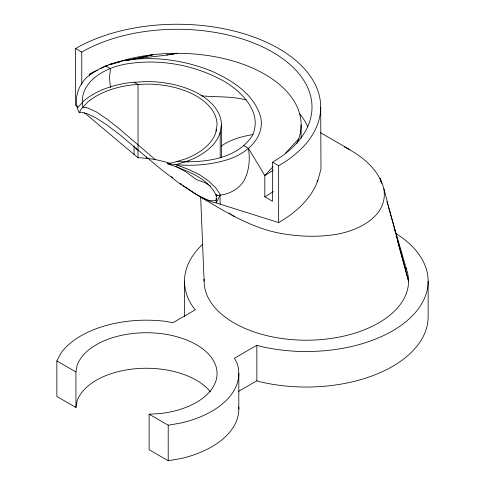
<?xml version="1.0" encoding="UTF-8"?>
<svg xmlns="http://www.w3.org/2000/svg" width="485" height="485" viewBox="0 0 485 485"><rect width="100%" height="100%" fill="white"/><g stroke="black" fill="none" stroke-linecap="round" stroke-linejoin="round"><path stroke-width="0.73" d="M202.706 244.228A121.814 70.325 0 0 0 193.794 308.108L195.328 309.763L172.933 322.689L164.403 321.197A92.447 53.374 0 0 0 60.958 353.122L56.854 360.937L56.854 396.457L75.945 407.485L75.945 371.959L77.036 365.587A70.695 40.813 0 0 1 150.993 332.819A70.695 40.813 0 0 1 216.916 370.879A70.695 40.813 0 0 1 160.159 413.578L149.119 414.208L149.119 449.728L168.21 460.75L181.748 458.38A92.447 53.374 0 0 0 238.735 406.83M75.945 407.485L77.036 401.107A70.695 40.813 0 0 1 137.855 368.551A70.695 40.813 0 0 1 210.393 391.759M77.467 107.852L83.972 100.825A75.048 43.329 0 0 1 131.732 82.401L146.373 81.571A75.048 43.329 0 0 1 221.415 124.9L219.972 133.351A75.048 43.329 0 0 1 188.065 160.923L175.897 164.676L188.065 169.216L199.438 174.63L208.768 181.166L215.704 187.804L219.972 193.988L220.202 204.173M216.516 201.53L216.243 202.93L278.651 222.579A143.566 82.886 0 0 0 317.936 180.141L320.991 169.035L320.694 107.136M216.613 198.668L215.704 200.644L211.684 200.766L208.18 200.153L196.358 194.606L179.977 183.863L160.329 168.719L119.316 134.309L107.094 125.094L96.382 118.182L87.591 113.836L81.056 112.217L79.231 112.756C73.344 100.892 77.339 86.433 86.639 77.509C111.453 55.981 146.943 59.334 177.134 53.314L169.665 54.538M220.202 194.915L216.243 202.93L216.243 195.352L217.298 195.443C227.92 194.825 238.08 189.968 243.919 180.844C249.193 170.865 250.29 159.31 248.399 148.283L243.785 145.621M79.231 112.756L81.056 109.277L87.591 102.22A70.695 40.813 0 0 1 132.581 84.863L146.373 84.081A70.695 40.813 0 0 1 217.068 124.9L215.704 132.86A70.695 40.813 0 0 1 185.646 158.831L173.424 162.602L167.404 163.657C185.24 170.283 208.768 177.407 216.656 196.522M273.031 166.628L264.804 175.515L264.804 196.825L272.497 201.269L272.497 162.196A134.866 77.861 0 0 0 272.497 52.077A134.866 77.861 0 0 0 81.771 52.077L75.618 48.524L75.618 105.36L77.351 106.821M285.368 153.302L298.736 138.862M316.917 181.244L317.936 180.141M221.305 146.046C230.563 139.492 241.96 136.364 253.043 134.575M396.421 233.855A121.814 70.325 0 0 1 406 321.628A121.814 70.325 0 0 1 259.717 346.169L256.85 345.284L234.455 358.215L237.044 363.132A92.447 53.374 0 0 1 181.748 422.859L168.21 425.23L149.119 414.208M238.293 391.516L256.85 380.804L259.717 381.689A121.814 70.325 0 0 0 428.146 316.711L428.146 281.191M89.458 75.751L89.458 74.278L97.333 70.301M100.613 68.64L105.863 65.99L108.07 65.463M131.611 59.807L133.818 59.279M135.291 58.927L152.945 54.69L127.428 60.401M119.413 62.195L109.21 64.481L112.193 63.99M166.682 55.029L168.174 54.787M124.172 60.595C153.521 55.769 183.93 60.013 211.448 71.04C232.26 80.358 254.716 94.345 260.839 117.837C264.628 138.328 246.089 153.721 228.447 159.383C208.786 165.579 187.737 166.688 167.404 163.657M84.299 112.647L138.025 157.77C148.889 158.031 159.692 160.086 170.059 163.342M200.954 95.745C216.067 97.412 231.424 95.891 246.271 99.983M177.013 161.499L178.395 161.663C204.385 162.602 236.225 159.583 252.073 136.067C263.404 113.108 241.706 91.065 222.967 80.674C193.982 64.772 159.692 58.636 127.022 63.868C106.051 67.16 78.715 81.28 82.686 106.403L82.977 107.203L87.591 107.912L96.382 111.908L107.094 119.177L119.316 128.822L155.424 159.741M215.704 202.754C203.391 200.76 193.563 192.005 183.172 185.713M344.417 146.979C361.749 155.691 378.858 169.283 383.89 188.877L408.57 281.191L399.495 248.387M199.438 196.383C225.962 212.145 252.861 229.15 283.949 233.928C301.355 236.722 319.106 237.195 336.535 234.316C358.803 230.442 388.352 216.055 383.89 188.877M320.373 132.648L349.709 149.586M105.863 65.99L110.477 68.652L109.452 77.655L110.465 87.724M134.06 82.268L138.025 84.554L138.025 157.77M272.497 162.196L278.651 165.749L278.651 222.579M135.685 148.325L138.025 150.192M216.013 194.697L217.298 195.443M56.854 360.937L75.945 371.959M175.91 166.216L185.646 171.714L196.358 179.511L205.149 182.778L210.496 186.028M229.096 213.018L230.333 213.855M231.569 214.691L234.043 216.365M171.526 176.595L172.715 177.498M180.287 183.427L182.02 184.797M136.139 147.955L136.97 149.065M248.399 148.283L264.804 175.515A123.99 71.586 0 0 0 273.285 170.089M381.598 183.469L380.125 178.401L381.131 182.045M386.848 201.584L387.903 205.203M388.321 206.652L406.606 269.678M394.044 228.702L394.651 230.89M396.063 235.995L396.669 238.177M397.476 241.093L399.088 246.926M216.219 194.709L216.498 196.031M200.663 196.692L204.1 281.191M301.118 124.9L301.118 138.128M256.85 345.284L256.85 380.804M238.82 373.547L238.82 409.067M221.415 124.9L221.415 157.34M220.202 132.005L220.202 157.692M216.243 129.719L216.243 131.229M188.065 160.923L188.065 161.99M184.524 281.191L184.524 316.711M168.21 425.23L168.21 460.75M146.373 156.873L146.373 158.165M134.06 145.894L134.06 154.442M81.771 52.077L81.771 84.39M405.854 267.684A102.238 59.024 0 0 1 316.244 339.936A102.238 59.024 0 0 1 204.167 279.027M299.615 113.623A134.866 77.861 0 0 1 307.811 126.961M75.618 48.524A143.566 82.886 0 0 1 278.651 48.524A143.566 82.886 0 0 1 278.651 165.749M116.545 62.444A123.99 71.586 0 0 1 253.249 68.391A123.99 71.586 0 0 1 296.899 143.421M89.458 74.278A123.99 71.586 0 0 1 94.502 71.525M111.647 64.111A123.99 71.586 0 0 1 115.127 62.904M273.285 191.405A123.99 71.586 0 0 1 264.804 196.825"/></g></svg>
